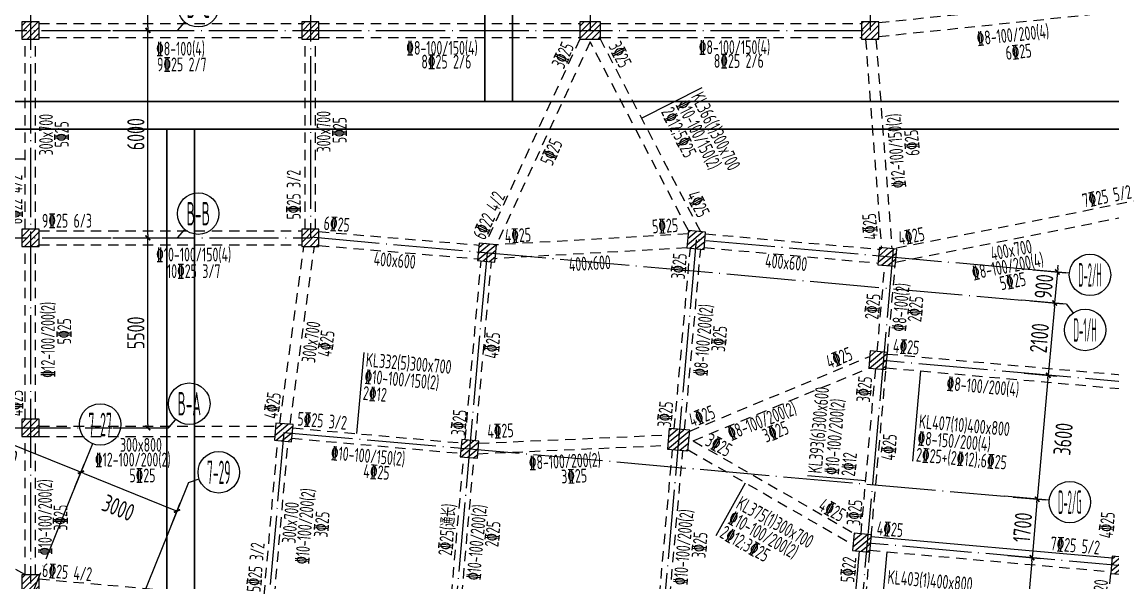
# Model space of a CAD drawing. Header units: millimetres. Extents: x 64473 to 386235, y 427387 to 703525.
# Drawn here: x 264896 to 296452, y 523031 to 539245 of the extents above; entities that cross this region are included whole.
import ezdxf
from ezdxf.enums import TextEntityAlignment as Align

# ---------------------------------------------------------------- set-up
doc = ezdxf.new("R2010")
doc.units = ezdxf.units.MM
doc.header["$LTSCALE"] = 100
doc.header["$PDMODE"] = 35
doc.header["$PDSIZE"] = 200
doc.linetypes.add('3', pattern=[5, 3, -2])
doc.linetypes.add('DOTE', pattern=[2.42, 2, -0.2, 0.02, -0.2])
for name, color, linetype in [('B-TEXT', 7, 'Continuous'), ('COLU', 7, 'Continuous'), ('h后浇带(新)', 1, 'Continuous'), ('h斜线-柱', 7, 'Continuous'), ('L-AXIS', 3, 'Continuous'), ('L-dote', 253, 'DOTE'), ('垂直标注', 31, 'Continuous'), ('垂直钢筋', 27, 'Continuous'), ('梁', 4, 'Continuous'), ('梁虚线', 4, '3'), ('水平标注', 2, 'Continuous'), ('水平钢筋', 30, 'Continuous')]:
    doc.layers.add(name, color=color, linetype=linetype)
doc.styles.add('_TCH_AXIS', font='tssdeng.shx', dxfattribs={"width": 0.7, "bigfont": 'tssdchn.shx'})
doc.styles.add('COMPLEX', font='tssdeng.shx', dxfattribs={"width": 0.7, "bigfont": 'tssdchn.shx'})
doc.styles.get("Standard").update_dxf_attribs({"font": 'tssdeng.shx', "width": 0.7, "bigfont": 'tssdchn.shx'})
doc.styles.add('TSSD_Dimension', font='Tssdeng.shx', dxfattribs={"width": 0.7, "bigfont": 'tssdchn.shx'})
doc.dimstyles.new('TSSD_100_100$0', dxfattribs={"dimtxt": 300, "dimasz": 100, "dimexe": 250, "dimexo": 250, "dimgap": 100, "dimtad": 1, "dimdec": 0, "dimzin": 0, "dimdsep": 46, "dimtxsty": 'TSSD_Dimension', "dimblk": '_tsdbk', "dimblk1": '_tsdbk', "dimblk2": '_tsdbk', "dimsah": 1, "dimcen": 0, "dimclrt": 7, "dimadec": 0, "dimazin": 0, "dimtfac": 1, "dimtdec": 0, "dimtix": 1, "dimtmove": 2, "dimatfit": 3, "dimldrblk": '_tsdbk', "dimfxl": 1, "dimtolj": 1, "dimtzin": 0, "dimarcsym": 0})
pattern_1 = [(45, (-467527.32, -323147.44), (-89.802561, 89.802561), [])]
pattern_2 = [(39.931646, (-467527.32, -323147.44), (-81.517904, 97.384965), [])]

# ---------------------------------------------------------------- blocks, each defined once
blk = doc.blocks.new('_tsdbk')
blk.add_line((-1, 0), (0, 0))
at = {"const_width": 0.5}
blk.add_lwpolyline([(-0.7, -0.7), (0.7, 0.7)], dxfattribs=at)
blk = doc.blocks.new('*D190')
at = {"layer": 'Defpoints', "color": 0}
for p in [(267284, 532995), (268546, 532995), (267284, 527495)]:
    blk.add_point(p, dxfattribs=at)
at = {"layer": 'L-AXIS', "color": 0, "lineweight": -2}
for p, q in [((267534, 532995), (268796, 532995)), ((268546, 527595), (268546, 532895)), ((267534, 527495), (268796, 527495))]:
    blk.add_line(p, q, dxfattribs=at)
at = {"layer": 'L-AXIS', "color": 0, "lineweight": -2, "xscale": 100, "yscale": 100, "zscale": 100}
for p, rotation in [((268546, 532995), 90), ((268546, 527495), 270)]:
    blk.add_blockref('_tsdbk', p, dxfattribs=dict(at, rotation=rotation))
at = {"layer": 'L-AXIS', "color": 7, "insert": (268196, 530245), "char_height": 500, "attachment_point": 5, "rotation": 90, "style": 'TSSD_Dimension'}
blk.add_mtext('\\A1;5500', dxfattribs=at)
blk = doc.blocks.new('*D191')
at = {"layer": 'Defpoints', "color": 0}
for p in [(262258, 527194), (266607, 526212), (266339, 525549)]:
    blk.add_point(p, dxfattribs=at)
at = {"layer": 'L-AXIS', "color": 0, "lineweight": -2}
for p, q in [((262352, 527426), (262619, 528089)), ((262619, 527820), (266514, 526250)), ((266433, 525780), (266700, 526444))]:
    blk.add_line(p, q, dxfattribs=at)
at = {"layer": 'L-AXIS', "color": 0, "lineweight": -2, "xscale": 100, "yscale": 100, "zscale": 100}
for p, rotation in [((262526, 527857), 158.0453799635222), ((266607, 526212), 338.0453799635221)]:
    blk.add_blockref('_tsdbk', p, dxfattribs=dict(at, rotation=rotation))
at = {"layer": 'L-AXIS', "color": 7, "insert": (264292, 526733), "char_height": 500, "attachment_point": 5, "rotation": 338.0454, "style": 'TSSD_Dimension'}
blk.add_mtext('\\A1;4400', dxfattribs=at)
blk = doc.blocks.new('_AXISO')
blk.add_circle((0, 0), 0.5)
at = {"layer": 'B-TEXT', "style": 'COMPLEX', "width": 1.450893}
blk.add_attdef('A', text='', height=0.56, dxfattribs=at).set_placement((0.249375, -0.28), (0.749375, -0.28), align=Align.FIT)
blk = doc.blocks.new('*D193')
at = {"layer": 'Defpoints', "color": 0}
for p in [(266339, 525549), (269389, 525091), (269122, 524427)]:
    blk.add_point(p, dxfattribs=at)
at = {"layer": 'L-AXIS', "color": 0, "lineweight": -2}
for p, q in [((266433, 525780), (266700, 526444)), ((266699, 526175), (269296, 525128)), ((269215, 524659), (269483, 525323))]:
    blk.add_line(p, q, dxfattribs=at)
at = {"layer": 'L-AXIS', "color": 0, "lineweight": -2, "xscale": 100, "yscale": 100, "zscale": 100}
for p, rotation in [((266607, 526212), 158.0453799635222), ((269389, 525091), 338.0453799635221)]:
    blk.add_blockref('_tsdbk', p, dxfattribs=dict(at, rotation=rotation))
at = {"layer": 'L-AXIS', "color": 7, "insert": (267692, 525183), "char_height": 500, "attachment_point": 5, "rotation": 338.0454, "style": 'TSSD_Dimension'}
blk.add_mtext('\\A1;3000', dxfattribs=at)
blk = doc.blocks.new('*D194')
at = {"layer": 'Defpoints', "color": 0}
for p in [(267284, 538995), (268546, 538995), (267284, 532995)]:
    blk.add_point(p, dxfattribs=at)
at = {"layer": 'L-AXIS', "color": 0, "lineweight": -2}
for p, q in [((267534, 538995), (268796, 538995)), ((268546, 533095), (268546, 538895)), ((267534, 532995), (268796, 532995))]:
    blk.add_line(p, q, dxfattribs=at)
at = {"layer": 'L-AXIS', "color": 0, "lineweight": -2, "xscale": 100, "yscale": 100, "zscale": 100}
for p, rotation in [((268546, 538995), 90), ((268546, 532995), 270)]:
    blk.add_blockref('_tsdbk', p, dxfattribs=dict(at, rotation=rotation))
at = {"layer": 'L-AXIS', "color": 7, "insert": (268196, 535995), "char_height": 500, "attachment_point": 5, "rotation": 90, "style": 'TSSD_Dimension'}
blk.add_mtext('\\A1;6000', dxfattribs=at)
blk = doc.blocks.new('*D195')
at = {"layer": 'Defpoints', "color": 0}
for p in [(267284, 543995), (268546, 543995), (267284, 538995)]:
    blk.add_point(p, dxfattribs=at)
at = {"layer": 'L-AXIS', "color": 0, "lineweight": -2}
for p, q in [((267534, 543995), (268796, 543995)), ((268546, 539095), (268546, 543895)), ((267534, 538995), (268796, 538995))]:
    blk.add_line(p, q, dxfattribs=at)
at = {"layer": 'L-AXIS', "color": 0, "lineweight": -2, "xscale": 100, "yscale": 100, "zscale": 100}
for p, rotation in [((268546, 543995), 90), ((268546, 538995), 270)]:
    blk.add_blockref('_tsdbk', p, dxfattribs=dict(at, rotation=rotation))
at = {"layer": 'L-AXIS', "color": 7, "insert": (268196, 541495), "char_height": 500, "attachment_point": 5, "rotation": 90, "style": 'TSSD_Dimension'}
blk.add_mtext('\\A1;5000', dxfattribs=at)
blk = doc.blocks.new('*D433')
at = {"layer": 'Defpoints', "color": 0}
for p in [(293654, 529101), (293336, 525515), (294283, 525431)]:
    blk.add_point(p, dxfattribs=at)
at = {"layer": 'L-AXIS', "color": 0, "lineweight": -2}
for p, q in [((293903, 529079), (294850, 528995)), ((294592, 528918), (294292, 525531)), ((293585, 525493), (294532, 525409))]:
    blk.add_line(p, q, dxfattribs=at)
at = {"layer": 'L-AXIS', "color": 0, "lineweight": -2, "xscale": 100, "yscale": 100, "zscale": 100}
for p, rotation in [((294601, 529017), 84.93164578943772), ((294283, 525431), 264.9316457894377)]:
    blk.add_blockref('_tsdbk', p, dxfattribs=dict(at, rotation=rotation))
at = {"layer": 'L-AXIS', "color": 7, "insert": (295032, 527171), "char_height": 500, "attachment_point": 5, "rotation": 84.9316, "style": 'TSSD_Dimension'}
blk.add_mtext('\\A1;3600', dxfattribs=at)
blk = doc.blocks.new('*D435')
at = {"layer": 'Defpoints', "color": 0}
for p in [(293336, 525515), (293186, 523822), (294133, 523738)]:
    blk.add_point(p, dxfattribs=at)
at = {"layer": 'L-AXIS', "color": 0, "lineweight": -2}
for p, q in [((293585, 525493), (294532, 525409)), ((294274, 525332), (294142, 523838)), ((293435, 523800), (294382, 523716))]:
    blk.add_line(p, q, dxfattribs=at)
at = {"layer": 'L-AXIS', "color": 0, "lineweight": -2, "xscale": 100, "yscale": 100, "zscale": 100}
for p, rotation in [((294283, 525431), 84.93164578943772), ((294133, 523738), 264.9316457894377)]:
    blk.add_blockref('_tsdbk', p, dxfattribs=dict(at, rotation=rotation))
at = {"layer": 'L-AXIS', "color": 7, "insert": (293859, 524616), "char_height": 500, "attachment_point": 5, "rotation": 84.9316, "style": 'TSSD_Dimension'}
blk.add_mtext('\\A1;1700', dxfattribs=at)
blk = doc.blocks.new('*D436')
at = {"layer": 'Defpoints', "color": 0}
for p in [(293186, 523822), (292894, 520535), (293841, 520451)]:
    blk.add_point(p, dxfattribs=at)
at = {"layer": 'L-AXIS', "color": 0, "lineweight": -2}
for p, q in [((293435, 523800), (294382, 523716)), ((294124, 523639), (293850, 520551)), ((293143, 520513), (294090, 520429))]:
    blk.add_line(p, q, dxfattribs=at)
at = {"layer": 'L-AXIS', "color": 0, "lineweight": -2, "xscale": 100, "yscale": 100, "zscale": 100}
for p, rotation in [((294133, 523738), 84.93164578943772), ((293841, 520451), 264.9316457894377)]:
    blk.add_blockref('_tsdbk', p, dxfattribs=dict(at, rotation=rotation))
at = {"layer": 'L-AXIS', "color": 7, "insert": (293638, 522125), "char_height": 500, "attachment_point": 5, "rotation": 84.9316, "style": 'TSSD_Dimension'}
blk.add_mtext('\\A1;3300', dxfattribs=at)
blk = doc.blocks.new('*D437')
at = {"layer": 'Defpoints', "color": 0}
for p in [(293840, 531193), (293654, 529101), (294601, 529017)]:
    blk.add_point(p, dxfattribs=at)
at = {"layer": 'L-AXIS', "color": 0, "lineweight": -2}
for p, q in [((294089, 531171), (295036, 531087)), ((294778, 531010), (294610, 529117)), ((293903, 529079), (294850, 528995))]:
    blk.add_line(p, q, dxfattribs=at)
at = {"layer": 'L-AXIS', "color": 0, "lineweight": -2, "xscale": 100, "yscale": 100, "zscale": 100}
for p, rotation in [((294787, 531109), 84.93164578943772), ((294601, 529017), 264.9316457894377)]:
    blk.add_blockref('_tsdbk', p, dxfattribs=dict(at, rotation=rotation))
at = {"layer": 'L-AXIS', "color": 7, "insert": (294345, 530094), "char_height": 500, "attachment_point": 5, "rotation": 84.9316, "style": 'TSSD_Dimension'}
blk.add_mtext('\\A1;2100', dxfattribs=at)
blk = doc.blocks.new('*D438')
at = {"layer": 'Defpoints', "color": 0}
for p in [(293919, 532090), (293840, 531193), (294787, 531109)]:
    blk.add_point(p, dxfattribs=at)
at = {"layer": 'L-AXIS', "color": 0, "lineweight": -2}
for p, q in [((294168, 532068), (295115, 531984)), ((294875, 532105), (294884, 532205)), ((294866, 532006), (294787, 531109)), ((294089, 531171), (295036, 531087)), ((294778, 531010), (294769, 530910))]:
    blk.add_line(p, q, dxfattribs=at)
at = {"layer": 'L-AXIS', "color": 0, "lineweight": -2, "xscale": 100, "yscale": 100, "zscale": 100}
for p, rotation in [((294866, 532006), 264.9316457894377), ((294787, 531109), 84.93164578943774)]:
    blk.add_blockref('_tsdbk', p, dxfattribs=dict(at, rotation=rotation))
at = {"layer": 'L-AXIS', "color": 7, "insert": (294478, 531588), "char_height": 500, "attachment_point": 5, "rotation": 84.9316, "style": 'TSSD_Dimension'}
blk.add_mtext('\\A1;900', dxfattribs=at)
blk = doc.blocks.new('1')
at = {"layer": 'h后浇带(新)', "color": 6, "lineweight": 30}
for p, q in [((617913, 550880), (632181, 534727)), ((617314, 550350), (631479, 534314))]:
    blk.add_line(p, q, dxfattribs=at)
blk = doc.blocks.new('后浇带现场')
at = {"color": 6, "lineweight": 30}
for points in [[(806265, 663346), (787754, 674230), (759207, 674230), (759207, 625070)], [(805860, 662656), (787536, 673430), (760007, 673430), (760007, 625070)], [(781539, 625070), (706851, 625070)], [(780665, 624270), (707583, 624270)]]:
    blk.add_lwpolyline(points, dxfattribs=at)
at = {"color": 1, "lineweight": 30, "rotation": 318.5460777723208}
blk.add_blockref('1', (-77006, 620463), dxfattribs=at)

msp = doc.modelspace()

# ---------------------------------------------------------------- hatches: boundary and pattern name
at = {"layer": 'h斜线-柱'}
h = msp.add_hatch(dxfattribs=at)
h.set_pattern_fill('ANSI31', color=256, scale=40, style=0)
h.set_pattern_definition(pattern_1)
h.paths.add_polyline_path([(264896.5, 538744.7), (265396.5, 538744.7), (265396.5, 539244.7), (264896.5, 539244.7)])
h = msp.add_hatch(dxfattribs=at)
h.set_pattern_fill('ANSI31', color=256, scale=40, style=0)
h.set_pattern_definition(pattern_1)
h.paths.add_polyline_path([(272996.5, 538744.7), (273496.5, 538744.7), (273496.5, 539244.7), (272996.5, 539244.7)])
h = msp.add_hatch(dxfattribs=at)
h.set_pattern_fill('ANSI31', color=256, scale=40, style=0)
h.set_pattern_definition(pattern_1)
h.paths.add_polyline_path([(281046.5, 538744.7), (281646.5, 538744.7), (281646.5, 539244.7), (281046.5, 539244.7)])
h = msp.add_hatch(dxfattribs=at)
h.set_pattern_fill('ANSI31', color=256, scale=40, style=0)
h.set_pattern_definition(pattern_1)
h.paths.add_polyline_path([(289196.5, 538744.7), (289696.5, 538744.7), (289696.5, 539244.7), (289196.5, 539244.7)])
h = msp.add_hatch(dxfattribs=at)
h.set_pattern_fill('ANSI31', color=256, scale=40, style=0)
h.set_pattern_definition(pattern_1)
h.paths.add_polyline_path([(264896.5, 532744.7), (265396.5, 532744.7), (265396.5, 533244.7), (264896.5, 533244.7)])
h = msp.add_hatch(dxfattribs=at)
h.set_pattern_fill('ANSI31', color=256, scale=40, style=0)
h.set_pattern_definition(pattern_1)
h.paths.add_polyline_path([(272996.5, 532744.7), (273496.5, 532744.7), (273496.5, 533244.7), (272996.5, 533244.7)])
h = msp.add_hatch(dxfattribs=at)
h.set_pattern_fill('ANSI31', color=256, scale=40, angle=-5.06835, style=0)
h.set_pattern_definition(pattern_2)
h.paths.add_polyline_path([(284144.7, 532705.6), (284642.7, 532661.4), (284686.9, 533159.5), (284188.9, 533203.6)])
h = msp.add_hatch(dxfattribs=at)
h.set_pattern_fill('ANSI31', color=256, scale=40, angle=-5.06835, style=0)
h.set_pattern_definition(pattern_2)
h.paths.add_polyline_path([(278088.6, 532339.2), (278586.7, 532295), (278630.9, 532793), (278132.8, 532837.2)])
h = msp.add_hatch(dxfattribs=at)
h.set_pattern_fill('ANSI31', color=256, scale=40, angle=-5.06835, style=0)
h.set_pattern_definition(pattern_2)
h.paths.add_polyline_path([(289673, 532215.3), (290171, 532171.1), (290215.2, 532669.1), (289717.2, 532713.3)])
h = msp.add_hatch(dxfattribs=at)
h.set_pattern_fill('ANSI31', color=256, scale=40, angle=-5.06835, style=0)
h.set_pattern_definition([(39.931646, (-474997.99, -322484.86), (-81.517904, 97.384965), [])])
h.paths.add_polyline_path([(289408, 529227), (289906, 529182.8), (289950.2, 529680.9), (289452.1, 529725)])
h = msp.add_hatch(dxfattribs=at)
h.set_pattern_fill('ANSI31', color=256, scale=40, style=0)
h.set_pattern_definition(pattern_1)
h.paths.add_polyline_path([(264896.5, 527244.7), (265396.5, 527244.7), (265396.5, 527744.7), (264896.5, 527744.7)])
h = msp.add_hatch(dxfattribs=at)
h.set_pattern_fill('ANSI31', color=256, scale=40, angle=-5.06835, style=0)
h.set_pattern_definition(pattern_2)
h.paths.add_polyline_path([(272206.2, 527138.5), (272704.2, 527094.3), (272748.4, 527592.4), (272250.4, 527636.6)])
h = msp.add_hatch(dxfattribs=at)
h.set_pattern_fill('ANSI31', color=256, scale=40, angle=-5.06835, style=0)
h.paths.add_polyline_path([(283578.1, 526882.9), (284175.7, 526829.9), (284228.7, 527427.5), (283631.1, 527480.5)])
h = msp.add_hatch(dxfattribs=at)
h.set_pattern_fill('ANSI31', color=256, scale=40, angle=-5.06835, style=0)
h.set_pattern_definition(pattern_2)
h.paths.add_polyline_path([(277585.1, 526661.4), (278083.1, 526617.3), (278127.3, 527115.3), (277629.3, 527159.5)])
h = msp.add_hatch(dxfattribs=at)
h.set_pattern_fill('ANSI31', color=256, scale=40, angle=-5.06835, style=0)
h.set_pattern_definition(pattern_2)
h.paths.add_polyline_path([(288939.7, 523947.7), (289437.8, 523903.5), (289482, 524401.6), (288983.9, 524445.8)])
h = msp.add_hatch(dxfattribs=at)
h.set_pattern_fill('ANSI31', color=256, scale=40, angle=-5.06835, style=0)
h.set_pattern_definition(pattern_2)
h.paths.add_polyline_path([(296410.4, 523285.1), (296908.5, 523241), (296952.6, 523739), (296454.6, 523783.2)])
h = msp.add_hatch(dxfattribs=at)
h.set_pattern_fill('ANSI31', color=256, scale=40, style=0)
h.set_pattern_definition(pattern_1)
h.paths.add_polyline_path([(264896.5, 522746), (265396.5, 522746), (265396.5, 523246), (264896.5, 523246)])

# ---------------------------------------------------------------- linework, layer by layer
at = {"layer": 'COLU'}
for points in [[(264896.5, 538744.7), (265396.5, 538744.7), (265396.5, 539244.7), (264896.5, 539244.7)], [(272996.5, 538744.7), (273496.5, 538744.7), (273496.5, 539244.7), (272996.5, 539244.7)], [(281046.5, 538744.7), (281646.5, 538744.7), (281646.5, 539244.7), (281046.5, 539244.7)], [(289196.5, 538744.7), (289696.5, 538744.7), (289696.5, 539244.7), (289196.5, 539244.7)], [(264896.5, 532744.7), (265396.5, 532744.7), (265396.5, 533244.7), (264896.5, 533244.7)], [(272996.5, 532744.7), (273496.5, 532744.7), (273496.5, 533244.7), (272996.5, 533244.7)], [(284144.7, 532705.6), (284642.7, 532661.4), (284686.9, 533159.5), (284188.9, 533203.6)], [(278088.6, 532339.2), (278586.7, 532295), (278630.9, 532793), (278132.8, 532837.2)], [(289673, 532215.3), (290171, 532171.1), (290215.2, 532669.1), (289717.2, 532713.3)], [(289408, 529227), (289906, 529182.8), (289950.2, 529680.9), (289452.1, 529725)], [(264896.5, 527244.7), (265396.5, 527244.7), (265396.5, 527744.7), (264896.5, 527744.7)], [(272206.2, 527138.5), (272704.2, 527094.3), (272748.4, 527592.4), (272250.4, 527636.6)], [(283578.1, 526882.9), (284175.7, 526829.9), (284228.7, 527427.5), (283631.1, 527480.5)], [(277585.1, 526661.4), (278083.1, 526617.3), (278127.3, 527115.3), (277629.3, 527159.5)], [(288939.7, 523947.7), (289437.8, 523903.5), (289482, 524401.6), (288983.9, 524445.8)], [(296410.4, 523285.1), (296908.5, 523241), (296952.6, 523739), (296454.6, 523783.2)], [(264896.5, 522746), (265396.5, 522746), (265396.5, 523246), (264896.5, 523246)]]:
    msp.add_lwpolyline(points, close=True, dxfattribs=at)
at = {"layer": 'L-AXIS'}
for p, q in [((267534.4, 538994.7), (269402, 538994.7)), ((269402, 538994.7), (269611.5, 539239.2)), ((267534.4, 532994.7), (269402, 532994.7)), ((269402, 532994.7), (269611.5, 533239.2)), ((295212.1, 531975), (293919.2, 532089.6)), ((295132.6, 531078.5), (293839.7, 531193.2)), ((295132.6, 531078.5), (295319.7, 530816.5)), ((269143.1, 527494.7), (269352.6, 527739.2)), ((267534.4, 527494.7), (269143.1, 527494.7)), ((266939.5, 527038.1), (266339.1, 525548.6)), ((269722, 525916.5), (269121.5, 524427)), ((269722, 525916.5), (270027, 526019.5)), ((294629.1, 525400.8), (293336.2, 525515.5))]:
    msp.add_line(p, q, dxfattribs=at)
at = {"layer": 'L-dote', "ltscale": 10}
for p, q in [((273246.5, 651994.7), (273246.5, 532994.7)), ((281346.5, 651994.7), (281346.5, 538994.7)), ((265146.5, 649336), (265146.5, 522996)), ((289446.5, 555394.7), (289446.5, 538994.7)), ((226746.5, 538994.7), (289446.5, 538994.7)), ((236446, 532994.7), (273246.5, 532994.7)), ((273246.5, 533019.6), (293839.7, 531193.2)), ((284415.8, 532932.5), (280646.7, 490435.3)), ((293919.2, 532089.6), (284415.8, 532932.5)), ((290115.6, 532678), (285863.5, 484734.7)), ((278359.8, 532566.1), (274209.2, 485768.4)), ((367573.3, 522545.4), (289828.5, 529440.7)), ((257046.5, 527494.7), (267497.7, 527494.7)), ((272477.3, 527365.4), (268830.3, 486245.4)), ((272477.3, 527365.4), (293336.2, 525515.5)), ((266339.1, 525548.6), (262611.6, 516301.6)), ((269121.5, 524427), (265394, 515179.9)), ((367105.1, 517266.1), (289360.3, 524161.4))]:
    msp.add_line(p, q, dxfattribs=at)
at = {"layer": '垂直标注'}
for p, q in [((284574.3, 537332.2), (282835.7, 536452)), ((262667, 535283.6), (264996.5, 535283.6)), ((287635.9, 526121.8), (289312.6, 525973.1))]:
    msp.add_line(p, q, dxfattribs=at)
at = {"layer": '梁'}
for p, q in [((289477.3, 524351.8), (296449.9, 523733.4)), ((288653.1, 518451.5), (289138.9, 523930))]:
    msp.add_line(p, q, dxfattribs=at)
at = {"layer": '梁虚线'}
for p, q in [((289696.5, 539221.8), (297899.3, 540074.4)), ((289696.5, 538819.6), (297874.2, 539669.6)), ((265396.5, 539194.7), (272996.5, 539194.7)), ((273496.5, 539194.7), (281046.5, 539194.7)), ((281646.5, 539194.7), (289196.5, 539194.7)), ((264996.5, 533244.7), (264996.5, 538744.7)), ((265296.5, 533244.7), (265296.5, 538744.7)), ((265396.5, 538794.7), (272996.5, 538794.7)), ((273096.5, 533244.7), (273096.5, 538744.7)), ((273396.5, 533244.7), (273396.5, 538744.7)), ((273496.5, 538794.7), (281046.5, 538794.7)), ((281046.5, 538744.7), (278312.9, 532821.2)), ((281342.4, 538670.1), (278630.3, 532793.1)), ((284188.9, 533203.6), (281342.4, 538670.1)), ((284543.5, 533172.2), (281641.7, 538745)), ((281646.5, 538794.7), (289196.5, 538794.7)), ((289315, 538744.7), (289773.5, 532708.1)), ((289615.9, 538744.7), (290076.3, 532681.6)), ((297370.4, 534109.2), (290112.5, 532678.4)), ((297333.6, 533694.3), (290181.2, 532284.3)), ((265396.5, 533194.7), (272996.5, 533194.7)), ((273496.5, 533174.5), (278128.1, 532786.2)), ((284180.2, 533108.2), (278630.9, 532792.9)), ((284682.3, 533109.7), (289712.5, 532663.5)), ((264996.5, 527744.7), (264996.5, 532744.7)), ((265296.5, 527744.7), (265296.5, 532744.7)), ((265396.5, 532794.7), (272996.5, 532794.7)), ((272361.6, 527626.5), (273060.9, 532744.7)), ((272660.8, 527600.3), (273363.7, 532744.7)), ((273496.5, 532773), (278093.2, 532387.7)), ((284144.7, 532705.6), (278595.6, 532390.3)), ((283780.5, 527467.3), (284244.3, 532696.6)), ((284079.3, 527440.8), (284543.1, 532670.4)), ((284647.4, 532711.2), (289677.6, 532265.1)), ((277728.8, 527150.5), (278188.2, 532330.1)), ((278027.7, 527124.3), (278487.1, 532304)), ((289651.3, 529707.3), (289872.2, 532197.5)), ((289945.8, 529631.1), (290171.1, 532171.4)), ((284226.6, 527403.7), (289437.8, 529562.9)), ((289945.5, 529631.1), (296918.2, 529012.7)), ((284323.5, 527119.1), (289408.4, 529226)), ((289183.1, 524428), (289607.2, 529209.3)), ((289910.7, 529232.6), (296883.3, 528614.2)), ((289477.5, 524351.8), (289906, 529183.1)), ((265396.5, 527544.7), (272242.2, 527544.7)), ((272739.4, 527492.8), (277620.2, 527059.9)), ((257715.5, 527294.7), (265005.3, 523246)), ((264996.5, 523250.9), (264996.5, 527244.7)), ((265296.5, 523246), (265296.5, 527244.7)), ((265396.5, 527244.7), (272215.6, 527244.7)), ((271908.2, 522647.1), (272305.8, 527129.5)), ((272207.1, 522620.9), (272604.7, 527103.3)), ((272713.3, 527193.9), (277594.1, 526761)), ((278094.9, 526748.8), (283587.7, 526991.1)), ((278121.3, 527050.2), (283614.4, 527292.6)), ((284323.5, 527119.1), (288984.7, 524446)), ((283263.7, 521640), (283727.5, 526869.6)), ((283562.5, 521613.8), (284026.3, 526843.1)), ((284178.1, 526856.7), (288954.8, 524117.4)), ((277287.1, 522170), (277684.7, 526652.4)), ((277586, 522143.9), (277983.5, 526626.3)), ((289013.7, 519122.3), (289437.8, 523903.8)), ((289442.4, 523953.3), (296415.1, 523334.9)), ((295986.4, 518503.9), (296410.4, 523285.1)), ((265396.5, 523124.4), (271799.6, 522556.5))]:
    msp.add_line(p, q, dxfattribs=at)
at = {"layer": '水平标注'}
for p, q in [((274795.4, 529680.1), (274586.9, 527328.9)), ((290681.2, 526530.7), (290913, 529143.7)), ((284993.1, 524384), (285844.9, 525900.8)), ((289773.3, 522029.5), (289940, 523909.2))]:
    msp.add_line(p, q, dxfattribs=at)

# ---------------------------------------------------------------- block references
at = {"color": 3, "lineweight": 30}
msp.add_blockref('后浇带现场', (-480910.3, -88135.4), dxfattribs=at)
at = {"layer": 'L-AXIS'}
ref = msp.add_blockref('_AXISO', (270002, 539694.7), dxfattribs=dict(at, xscale=1199.999999999997, yscale=1200, zscale=1200, rotation=359.9996457873818))
ref.add_attrib('A', 'B-C', dxfattribs={"color": 7, "height": 678.82, "rotation": 359.99965, "style": '_TCH_AXIS', "width": 0.333333}).set_placement((269662.6, 539355.3), (270341.4, 539355.3), align=Align.FIT)
ref = msp.add_blockref('_AXISO', (270002, 533694.7), dxfattribs=dict(at, xscale=1199.999999999997, yscale=1200, zscale=1200, rotation=359.9996457873818))
ref.add_attrib('A', 'B-B', dxfattribs={"color": 7, "height": 678.82, "rotation": 359.99965, "style": '_TCH_AXIS', "width": 0.323077}).set_placement((269662.6, 533355.3), (270341.4, 533355.3), align=Align.FIT)
ref = msp.add_blockref('_AXISO', (295809.8, 531922), dxfattribs=dict(at, xscale=1199.999999999997, yscale=1200, zscale=1200, rotation=359.999645787379))
ref.add_attrib('A', 'D-2/H', dxfattribs={"color": 7, "height": 678.82, "rotation": 359.99965, "style": '_TCH_AXIS', "width": 0.190909}).set_placement((295470.4, 531582.6), (296149.2, 531582.6), align=Align.FIT)
ref = msp.add_blockref('_AXISO', (295668.4, 530328.2), dxfattribs=dict(at, xscale=1199.999999999997, yscale=1200, zscale=1200, rotation=359.999645787379))
ref.add_attrib('A', 'D-1/H', dxfattribs={"color": 7, "height": 678.82, "rotation": 359.99965, "style": '_TCH_AXIS', "width": 0.2}).set_placement((295329, 529988.8), (296007.9, 529988.8), align=Align.FIT)
ref = msp.add_blockref('_AXISO', (269743.1, 528194.7), dxfattribs=dict(at, xscale=1199.999999999997, yscale=1200, zscale=1200, rotation=359.9996457873818))
ref.add_attrib('A', 'B-A', dxfattribs={"color": 7, "height": 678.82, "rotation": 359.99965, "style": '_TCH_AXIS', "width": 0.318182}).set_placement((269403.6, 527855.3), (270082.5, 527855.3), align=Align.FIT)
ref = msp.add_blockref('_AXISO', (267163.9, 527594.6), dxfattribs=dict(at, xscale=1199.999999999997, yscale=1200, zscale=1200, rotation=359.9996457873818))
ref.add_attrib('A', '7-27', dxfattribs={"color": 7, "height": 678.82, "rotation": 359.99965, "style": '_TCH_AXIS', "width": 0.2625}).set_placement((266824.4, 527255.2), (267503.3, 527255.2), align=Align.FIT)
ref = msp.add_blockref('_AXISO', (270595.5, 526211.3), dxfattribs=dict(at, xscale=1199.999999999997, yscale=1200, zscale=1200, rotation=359.9996457873818))
ref.add_attrib('A', '7-29', dxfattribs={"color": 7, "height": 678.82, "rotation": 359.99965, "style": '_TCH_AXIS', "width": 0.2625}).set_placement((270256.1, 525871.9), (270934.9, 525871.9), align=Align.FIT)
ref = msp.add_blockref('_AXISO', (295226.7, 525347.8), dxfattribs=dict(at, xscale=1199.999999999997, yscale=1200, zscale=1200, rotation=359.999645787379))
ref.add_attrib('A', 'D-2/G', dxfattribs={"color": 7, "height": 678.82, "rotation": 359.99965, "style": '_TCH_AXIS', "width": 0.194444}).set_placement((294887.3, 525008.4), (295566.1, 525008.4), align=Align.FIT)

# ---------------------------------------------------------------- texts
at = {"layer": '垂直标注', "width": 0.65}
for s, height, rotation, p in [('KL366(1)300x700', 403, 296.8532, (284251.1, 537078.3)), ('KL393(6)300x600', 403, 84.93154, (288044.4, 526166.4)), ('%%13210-100/200(2)', 402, 84.93154, (288526.1, 526123.7)), ('2%%13212', 401, 84.93154, (289007.8, 526081))]:
    msp.add_text(s, height=height, rotation=rotation, dxfattribs=at).set_placement(p)
at = {"layer": '垂直标注', "color": 1, "width": 0.65}
for s, p in [('2%%13212;5%%13325', (283388.2, 536641.4)), ('%%13210-100/150(2)', (283819.7, 536859.8))]:
    msp.add_text(s, height=401, rotation=296.8532, dxfattribs=at).set_placement(p)
at = {"layer": '垂直钢筋', "color": 0, "width": 0.65}
for s, rotation, p in [('3%%13325', 65.08033, (280579.4, 537855.9)), ('3%%13325', 296.8532, (281864.6, 538539.8)), ('300x700', 90, (265797, 535381.9)), ('300x700', 90, (273831.3, 535467)), ('5%%13325', 90, (274294.6, 535732.2)), ('5%%13325', 65.08033, (280245.1, 535052.7)), ('6%%13322 4/2', 90, (264912.4, 533390)), ('6%%13322 4/2', 65.08033, (278295.3, 532908.4)), ('4%%13325', 296.8532, (284120.1, 534221.4)), ('3%%13325', 84.93165, (284081, 531786)), ('%%1328-100(2)', 84.93158, (290469.9, 530272.7)), ('%%13212-100/200(2)', 90, (265850.9, 528949.8)), ('2%%13325', 84.93158, (289685.6, 530621.2)), ('2%%13325', 84.93158, (290925.9, 530549)), ('%%1328-100/200(2)', 84.93165, (284725.4, 528977.7)), ('5%%13325', 90, (266323.8, 529913.3)), ('300x700', 82.21923, (273382.4, 529359.1)), ('4%%13325', 82.21923, (273852.5, 529534.1)), ('4%%13325', 84.93166, (278679.5, 529488.5)), ('3%%13325', 84.93169, (285246.4, 529686)), ('3%%13325', 84.93159, (289441.8, 528222.7)), ('4%%13325', 90, (264926.4, 527833.2)), ('4%%13325', 82.21923, (272298.7, 527741.2)), ('3%%13325', 84.93165, (283684, 527498.5)), ('3%%13325', 84.93166, (277714.7, 527258.2)), ('4%%13325', 84.93159, (290158.4, 526541.8)), ('%%13210-100/200(2)', 90, (265767.9, 523816.1)), ('%%13210-100/200(2)', 84.9315, (273195.8, 523542.1)), ('3%%13325', 84.93159, (289161.4, 524655.3)), ('3%%13325', 90, (266217, 524525.5)), ('300x700', 84.9315, (272816.6, 524139)), ('2%%13325(通长)', 84.93168, (277342.4, 523787.2)), ('%%13210-100/200(2)', 84.93168, (278160.2, 523073.8)), ('%%13210-100/200(2)', 84.93173, (284145.3, 522935)), ('3%%13325', 84.9315, (273743.1, 524314.3)), ('2%%13325', 84.93168, (278687.5, 524038.3)), ('4%%13325', 84.93159, (296466.1, 524288.7)), ('3%%13325', 84.93169, (284679.2, 523716.2)), ('5%%13325 3/2', 84.9315, (271801, 522732.3)), ('5%%13322', 84.93157, (288986.2, 523008.3)), ('4%%13320', 84.93167, (296270.1, 522343.4))]:
    msp.add_text(s, height=400, rotation=rotation, dxfattribs=at).set_placement(p)
at = {"layer": '垂直钢筋', "color": 1, "width": 0.65}
for s, rotation, p in [('%%13212-100/150(2)', 94.34285, (290478.2, 534450.3)), ('5%%13325', 90, (266252, 535613.5)), ('6%%13325', 94.34285, (290884.5, 535383.7)), ('5%%13325 3/2', 90, (272963.8, 533527.7)), ('4%%13325', 94.34285, (289669.7, 532955.6))]:
    msp.add_text(s, height=400, rotation=rotation, dxfattribs=at).set_placement(p)
at = {"layer": '水平标注', "width": 0.65}
for s, height, rotation, p in [('KL332(5)300x700', 403, 354.93151, (274840.1, 529271.6)), ('%%13210-100/150(2)', 402, 354.93151, (274797.4, 528789.8)), ('2%%13212', 401, 354.93151, (274754.7, 528308.1)), ('KL407(10)400x800', 403, 354.93163, (290846.9, 527487)), ('%%1328-150/200(4)', 402, 354.93163, (290804.2, 527005.3)), ('2%%13325+(2%%13212);6%%13325', 401, 354.93163, (290761.5, 526523.6)), ('KL375(1)300x700', 403, 330.68246, (285536.9, 525187.8)), ('%%13210-100/200(2)', 402, 330.68246, (285300.1, 524766.2)), ('2%%13212;3%%13325', 401, 330.68246, (285063.3, 524344.5)), ('KL403(1)400x800', 403, 354.93163, (289939, 522985.8))]:
    msp.add_text(s, height=height, rotation=rotation, dxfattribs=at).set_placement(p)
at = {"layer": '水平钢筋', "color": 1, "width": 0.65}
for s, rotation, p in [('%%1328-100/200(4)', 5.93397, (292551.7, 538560.1)), ('6%%13325', 5.93397, (293387.5, 538142.4)), ('7%%13325 5/2', 10.9275, (295635.7, 533869)), ('%%1328-100/200(4)', 10.9275, (292433.7, 531777.6)), ('5%%13325', 10.9275, (293243.3, 531474.1)), ('%%1328-100/200(4)', 354.93161, (291647.1, 528587.7))]:
    msp.add_text(s, height=400, rotation=rotation, dxfattribs=at).set_placement(p)
for s, p in [('%%1328-100(4)', (268781.9, 538267.1)), ('%%1328-100/150(4)', (276023.4, 538289.9)), ('%%1328-100/150(4)', (284487.3, 538311.2)), ('9%%13325 2/7', (268810.5, 537811.9)), ('8%%13325 2/6', (276459.9, 537891.6)), ('8%%13325 2/6', (284923.9, 537912.8)), ('9%%13325 6/3', (265480.9, 533289.1)), ('%%13210-100/150(4)', (268782.2, 532309.9)), ('10%%13325 3/7', (269095.9, 531830.1))]:
    msp.add_text(s, height=400, dxfattribs=at).set_placement(p)
at = {"layer": '水平钢筋', "color": 0, "width": 0.65}
for s, rotation, p in [('6%%13325', 355.20848, (273620.5, 533224.6)), ('5%%13325', 3.46242, (283150.3, 533119.9)), ('4%%13325', 10.9275, (290306.4, 532775.9)), ('4%%13325', 3.46242, (278886.5, 532844.2)), ('400x700', 10.9275, (292973.9, 532330)), ('400x600', 355.20848, (275067.8, 532194.2)), ('400x600', 3.46242, (280740.2, 532021.4)), ('400x600', 354.93167, (286396.4, 532135.7)), ('4%%13325', 21.70274, (288271.4, 529198.5)), ('4%%13325', 354.93168, (290096.2, 529676.9)), ('%%1328-100/200(2)', 21.70274, (285418.8, 527131.9)), ('5%%13325 3/2', 354.93152, (272858.5, 527565.1)), ('4%%13325', 21.70274, (284299, 527512.5)), ('4%%13325', 2.52641, (278378.3, 527194.4)), ('3%%13325', 21.70274, (286437.3, 527063.7)), ('3%%13325', 330.68246, (284643.7, 527004)), ('%%13210-100/150(2)', 354.93152, (273823.6, 526579.8)), ('%%1328-100/200(2)', 2.52641, (279576.8, 526285.8)), ('4%%13325', 354.93152, (274766.7, 526054.5)), ('3%%13325', 2.52641, (280516.5, 525886.8)), ('4%%13325', 330.68246, (287917.8, 525131.8)), ('4%%13325', 354.93163, (289627.4, 524398.5)), ('7%%13325 5/2', 354.93163, (294651.6, 523954.7)), ('6%%13325 4/2', 354.93166, (265472.4, 523184.3))]:
    msp.add_text(s, height=400, rotation=rotation, dxfattribs=at).set_placement(p)
for s, p in [('300x800', (267739.7, 526805)), ('%%13212-100/200(2)', (267010.9, 526377.8)), ('5%%13325', (268010.3, 525920.1))]:
    msp.add_text(s, height=400, dxfattribs=at).set_placement(p)

# ---------------------------------------------------------------- dimensions: what is measured, and where the dimension line sits
at = {"layer": 'L-AXIS'}
for base, p1, p2, angle, picture, middle in [((268546, 543994.7), (267284.4, 538994.7), (267284.4, 543994.7), 90, '*D195', (268196, 541494.7)), ((268546, 538994.7), (267284.4, 532994.7), (267284.4, 538994.7), 90, '*D194', (268196, 535994.7)), ((268546, 532994.7), (267284.4, 527494.7), (267284.4, 532994.7), 90, '*D190', (268196, 530244.7)), ((294786.6, 531109.2), (293919.2, 532089.6), (293839.7, 531193.2), 84.93165, '*D438', (294477.7, 531588.3)), ((294601.1, 529017.4), (293839.7, 531193.2), (293654.2, 529101.4), 84.93165, '*D437', (294345.2, 530094.2)), ((294132.9, 523738.1), (293336.2, 525515.5), (293186, 523822.1), 84.93165, '*D435', (293859.3, 524615.7)), ((293841.3, 520451), (293186, 523822.1), (292894.4, 520535), 84.93165, '*D436', (293638.5, 522125.5))]:
    dim = msp.add_linear_dim(base=base, p1=p1, p2=p2, angle=angle, dimstyle='TSSD_100_100$0', override={"dimtxt": 500}, dxfattribs=at)
    dim.commit()
    dim.dimension.update_dxf_attribs({"geometry": picture, "text_midpoint": middle})
for base, p1, p2, angle, picture, middle in [((294283, 525431.5), (293654.2, 529101.4), (293336.2, 525515.5), 84.93165, '*D433', (295032, 527170.8)), ((266606.7, 526212.4), (262258.2, 527193.6), (266339.1, 525548.6), 338.04538, '*D191', (264292.4, 526732.5)), ((269389.1, 525090.8), (266339.1, 525548.6), (269121.5, 524427), 338.04538, '*D193', (267692.2, 525182.9))]:
    dim = msp.add_linear_dim(base=base, p1=p1, p2=p2, angle=angle, dimstyle='TSSD_100_100$0', override={"dimtxt": 500}, dxfattribs=at)
    dim.commit()
    dim.dimension.update_dxf_attribs({"geometry": picture, "text_midpoint": middle, "dimtype": 160})

doc.saveas('drawing.dxf')
